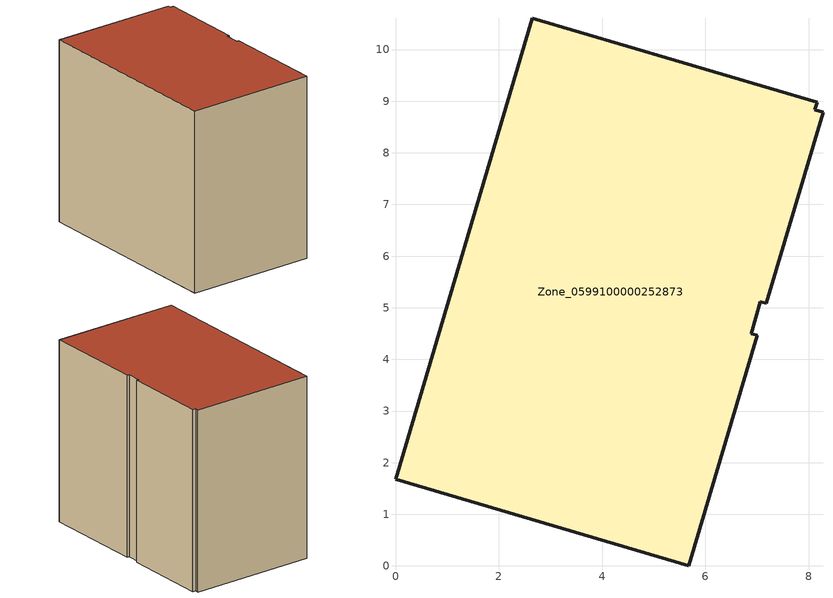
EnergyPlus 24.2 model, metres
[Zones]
Zone_0599100000252873
 floor ground (C_G): 8.28,8.79 7.18,5.08 7.07,5.12 6.89,4.5 7,4.46 5.68,0 0,1.68 2.65,10.61 8.16,8.97 8.12,8.83 z0.52
 wall outside (C_F): 2.65,10.61 0,1.68 5.68,0 7,4.46 6.89,4.5 7.07,5.12 7.18,5.08 8.28,8.79 8.12,8.83 8.16,8.97 2.65,10.61 z0.52:8.87
 roof outside (C_R): 7.18,5.08 8.28,8.79 8.12,8.83 8.16,8.97 2.65,10.61 0,1.68 5.68,0 7,4.46 6.89,4.5 7.07,5.12 z8.87
[BUILDING]
Pand.0599100000252873: North Axis=0; Terrain=City; Loads Convergence Tolerance Value=0.04; Temperature Convergence Tolerance Value=0.4; Solar Distribution=FullExterior; Maximum Number of Warmup Days=25; Minimum Number of Warmup Days=1
[Site:Location]
Rotterdam.The.Hague.AP_ZH_NLD Design_Conditions: Latitude=51.96; Longitude=4.45; Time Zone=1; Elevation=-4.5
[SITE:GROUNDTEMPERATURE:BUILDINGSURFACE]
18, 18, 18, 18, 18, 18, 18, 18, 18, 18, 18, 18
[MATERIAL] Thermal Absorptance=0.9; Solar Absorptance=0.7; Visible Absorptance=0.7
Name | Roughness | Thickness | Conductivity | Density | Specific Heat
G.TC.1975-1991 | MediumSmooth | 0.15 | 0.288461 | 540 | 1210
F.TC.1975-1991 | Rough | 0.3 | 0.230769 | 1920 | 840
R.TC.1975-1991 | MediumRough | 0.2 | 0.153846 | 1500 | 1000
[CONSTRUCTION]
C_G: G.TC.1975-1991
C_F: F.TC.1975-1991
C_R: R.TC.1975-1991
[ZONE]
Zone_0599100000252873: Type=1; Multiplier=1; Ceiling Height=Autocalculate; Volume=Autocalculate; Floor Area=autocalculate; Part of Total Floor Area=Yes
[ZONEINFILTRATION:DESIGNFLOWRATE]
Infil_Zone_0599100000252873: Zone or ZoneList or Space or SpaceList=Zone_0599100000252873; Schedule=AlwaysOn; Design Flow Rate Calculation Method=Flow/Area; Flow Rate per Floor Area=0.003; Constant Term Coefficient=1; Temperature Term Coefficient=0; Velocity Term Coefficient=0; Velocity Squared Term Coefficient=0
[HVACTEMPLATE:ZONE:IDEALLOADSAIRSYSTEM]
Zone_0599100000252873: Maximum Heating Supply Air Temperature=50; Minimum Cooling Supply Air Temperature=13; Maximum Heating Supply Air Humidity Ratio=0.0156; Minimum Cooling Supply Air Humidity Ratio=0.0077; Heating Limit=NoLimit; Cooling Limit=NoLimit; Dehumidification Control Type=ConstantSensibleHeatRatio; Cooling Sensible Heat Ratio=0.7; Dehumidification Setpoint=60; Humidification Control Type=None; Humidification Setpoint=30; Outdoor Air Method=None; Outdoor Air Flow Rate per Person=0.00944; Outdoor Air Flow Rate per Zone Floor Area=0; Outdoor Air Flow Rate per Zone=0; Demand Controlled Ventilation Type=None; Outdoor Air Economizer Type=NoEconomizer; Heat Recovery Type=None; Sensible Heat Recovery Effectiveness=0.7; Latent Heat Recovery Effectiveness=0.65
[ZONECONTROL:THERMOSTAT]
ThermostatControl_Zone_0599100000252873: Zone or ZoneList=Zone_0599100000252873; Control Type Schedule=DualSetpointControlType; Control 1=Thermostat_Zone_0599100000252873; Temperature Difference Between Cutout And Setpoint=0
[THERMOSTATSETPOINT:DUALSETPOINT]
Thermostat_Zone_0599100000252873: Heating Setpoint Temperature Schedule=HeatingSetpoint_Zone_0599100000252873; Cooling Setpoint Temperature Schedule=CoolingSetpoint_Zone_0599100000252873
[SCHEDULE:COMPACT]
HeatingSetpoint_Zone_0599100000252873: Through: 12/31, For: AllDays, Until: 24:00, 21
CoolingSetpoint_Zone_0599100000252873: Through: 12/31, For: AllDays, Until: 24:00, 24
DualSetpointControlType: Through: 12/31, For: AllDays, Until: 24:00, 4
AlwaysOn: Through: 12/31, For: AllDays, Until: 24:00, 1
